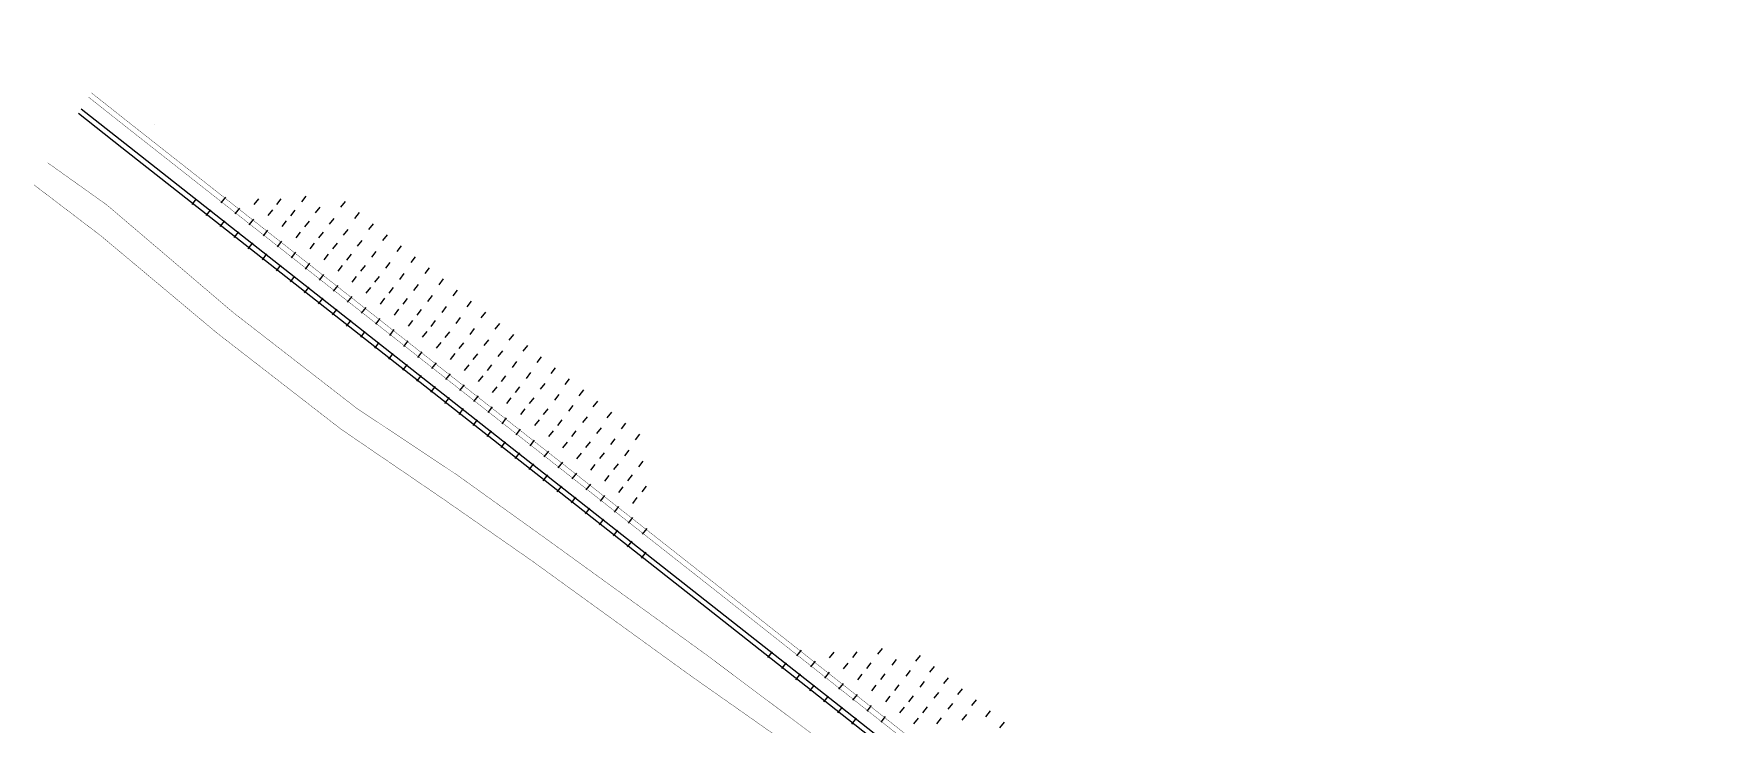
# Model space of a CAD drawing. Header units: metres. Extents: x 375792 to 378704, y 2469502 to 2471712.
# Drawn here: x 377933.4 to 378405.4, y 2470795 to 2470988.1 of the extents above; entities that cross this region are included whole.
import ezdxf

# ---------------------------------------------------------------- set-up
doc = ezdxf.new("R2010")
doc.units = ezdxf.units.M
doc.header["$MEASUREMENT"] = 0
doc.layers.add('DLSS', color=1, linetype='Continuous')

msp = doc.modelspace()

# ---------------------------------------------------------------- linework, layer by layer
at = {"layer": 'DLSS', "linetype": 'Continuous', "flags": 128}
for points, elevation in [([(377959.03, 2470986.89, 0.00000202, 0.00000202, 0), (377977.95, 2470972.44, 0.00000201, 0.00000201, 0), (378002.2, 2470953.49, 0.00000201, 0.00000201, 0), (378025.7, 2470934.93, 0.00000201, 0.00000201, 0), (378048.19, 2470917.22, 0.00000201, 0.00000201, 0), (378065.53, 2470903.5, 0.00000201, 0.00000201, 0), (378080.98, 2470891.2, 0.00000201, 0.00000201, 0), (378106.6, 2470871.1, 0.00000201, 0.00000201, 0), (378135.53, 2470848.31, 0.00000201, 0.00000201, 0), (378167.22, 2470823.37, 0.00000201, 0.00000201, 0), (378199.67, 2470797.59, 0.00000201, 0.00000201, 0), (378257.62, 2470751.9, 0.00000201, 0.00000201, 0), (378302.64, 2470716.45, 0.00000201, 0.00000201, 0), (378359.26, 2470671.98, 0.00000201, 0.00000201, 0), (378382.91, 2470653.27, 0.00000201, 0.00000201, 0), (378407.16, 2470634.22, 0.00000201, 0.00000201, 0), (378443.02, 2470605.95, 0.00000201, 0.00000201, 0), (378472.38, 2470583.85, 0.00000201, 0.00000201, 0), (378494.01, 2470568.93, 0.00000201, 0.00000201, 0), (378526.69, 2470548.07, 0.00000201, 0.00000201, 0), (378556.13, 2470531.28, 0.00000201, 0.00000201, 0), (378590.92, 2470513.31, 0.00000201, 0.00000201, 0), (378619.96, 2470499.89, 0.00000201, 0.00000201, 0), (378620.72, 2470499.57, 0.00000201, 0.00000201, 0)], 18.29), ([(377959.76, 2470988.14, 0.00000202, 0.00000202, 0), (377978.83, 2470973.57, 0.00000201, 0.00000201, 0), (378003.09, 2470954.62, 0.00000201, 0.00000201, 0), (378026.59, 2470936.05, 0.00000201, 0.00000201, 0), (378049.08, 2470918.34, 0.00000201, 0.00000201, 0), (378066.43, 2470904.62, 0.00000201, 0.00000201, 0), (378081.87, 2470892.32, 0.00000201, 0.00000201, 0), (378107.48, 2470872.23, 0.00000201, 0.00000201, 0), (378136.42, 2470849.44, 0.00000201, 0.00000201, 0), (378168.11, 2470824.49, 0.00000201, 0.00000201, 0), (378200.56, 2470798.71, 0.00000201, 0.00000201, 0), (378258.51, 2470753.03, 0.00000201, 0.00000201, 0), (378303.52, 2470717.57, 0.00000201, 0.00000201, 0), (378360.14, 2470673.11, 0.00000201, 0.00000201, 0), (378383.79, 2470654.39, 0.00000201, 0.00000201, 0), (378408.05, 2470635.35, 0.00000201, 0.00000201, 0), (378443.9, 2470607.09, 0.00000201, 0.00000201, 0), (378473.22, 2470585.01, 0.00000201, 0.00000201, 0), (378494.81, 2470570.13, 0.00000201, 0.00000201, 0), (378527.44, 2470549.3, 0.00000201, 0.00000201, 0), (378556.81, 2470532.55, 0.00000201, 0.00000201, 0), (378591.55, 2470514.59, 0.00000201, 0.00000201, 0), (378620.54, 2470501.2, 0.00000201, 0.00000201, 0), (378621.77, 2470500.68, 0.00000201, 0.00000201, 0)], 18.29), ([(377956.28, 2470982.37, 0.00000201, 0.00000201, 0), (377970.55, 2470971.06, 0.00000201, 0.00000201, 0), (378000.69, 2470947.63, 0.00000201, 0.00000201, 0), (378020.92, 2470931.48, 0.00000201, 0.00000201, 0), (378043.62, 2470913.68, 0.00000201, 0.00000201, 0), (378063.93, 2470897.81, 0.00000201, 0.00000201, 0), (378084.98, 2470881.43, 0.00000201, 0.00000201, 0), (378102.83, 2470867.22, 0.00000201, 0.00000201, 0), (378123.34, 2470851.31, 0.00000201, 0.00000201, 0), (378145.66, 2470833.69, 0.00000201, 0.00000201, 0), (378165.99, 2470817.79, 0.00000201, 0.00000201, 0), (378188.78, 2470799.97, 0.00000201, 0.00000201, 0), (378210.54, 2470782.8, 0.00000201, 0.00000201, 0), (378232.67, 2470765.52, 0.00000201, 0.00000201, 0), (378257.16, 2470746.31, 0.00000201, 0.00000201, 0), (378284.75, 2470724.76, 0.00000201, 0.00000201, 0), (378304.46, 2470709.14, 0.00000201, 0.00000201, 0), (378331.85, 2470687.63, 0.00000201, 0.00000201, 0), (378355.49, 2470669.11, 0.00000201, 0.00000201, 0), (378378.82, 2470650.72, 0.00000201, 0.00000201, 0), (378401.49, 2470632.79, 0.00000201, 0.00000201, 0), (378420.91, 2470617.44, 0.00000201, 0.00000201, 0)], 11.64), ([(377957.05, 2470983.59, 0.00000201, 0.00000201, 0), (377971.43, 2470972.19, 0.00000201, 0.00000201, 0), (378001.57, 2470948.75, 0.00000201, 0.00000201, 0), (378021.81, 2470932.61, 0.00000201, 0.00000201, 0), (378044.5, 2470914.81, 0.00000201, 0.00000201, 0), (378064.81, 2470898.95, 0.00000201, 0.00000201, 0), (378085.87, 2470882.55, 0.00000201, 0.00000201, 0), (378103.72, 2470868.35, 0.00000201, 0.00000201, 0), (378124.22, 2470852.44, 0.00000201, 0.00000201, 0), (378146.55, 2470834.82, 0.00000201, 0.00000201, 0), (378166.87, 2470818.92, 0.00000201, 0.00000201, 0), (378189.67, 2470801.1, 0.00000201, 0.00000201, 0), (378211.42, 2470783.93, 0.00000201, 0.00000201, 0), (378233.56, 2470766.65, 0.00000201, 0.00000201, 0), (378258.04, 2470747.44, 0.00000201, 0.00000201, 0), (378285.64, 2470725.89, 0.00000201, 0.00000201, 0), (378305.34, 2470710.27, 0.00000201, 0.00000201, 0), (378332.73, 2470688.76, 0.00000201, 0.00000201, 0), (378356.38, 2470670.24, 0.00000201, 0.00000201, 0), (378379.71, 2470651.85, 0.00000201, 0.00000201, 0), (378402.38, 2470633.92, 0.00000201, 0.00000201, 0), (378421.8, 2470618.57, 0.00000201, 0.00000201, 0)], 11.64), ([(377952.35, 2470976.08, 0.00000201, 0.00000201, 0), (377967.57, 2470964.14, 0.00000201, 0.00000201, 0), (377991.85, 2470945.15, 0.00000201, 0.00000201, 0), (378017.88, 2470924.44, 0.00000201, 0.00000201, 0), (378037.27, 2470909.32, 0.00000201, 0.00000201, 0), (378060.49, 2470890.95, 0.00000201, 0.00000201, 0), (378076.57, 2470878.43, 0.00000201, 0.00000201, 0), (378098.66, 2470860.76, 0.00000201, 0.00000201, 0), (378118.98, 2470844.99, 0.00000201, 0.00000201, 0), (378141.11, 2470827.5, 0.00000201, 0.00000201, 0), (378161.96, 2470811.15, 0.00000201, 0.00000201, 0), (378183.75, 2470794.06, 0.00000201, 0.00000201, 0), (378201.34, 2470780.09, 0.00000201, 0.00000201, 0), (378221.8, 2470763.92, 0.00000201, 0.00000201, 0), (378245.54, 2470745.36, 0.00000201, 0.00000201, 0), (378265.56, 2470729.68, 0.00000201, 0.00000201, 0), (378287.37, 2470712.47, 0.00000201, 0.00000201, 0), (378309.71, 2470694.76, 0.00000201, 0.00000201, 0), (378325.14, 2470682.65, 0.00000201, 0.00000201, 0), (378344.89, 2470667.13, 0.00000201, 0.00000201, 0), (378362.97, 2470653.1, 0.00000201, 0.00000201, 0), (378376.43, 2470642.26, 0.00000201, 0.00000201, 0), (378397.79, 2470625.51, 0.00000201, 0.00000201, 0), (378414.92, 2470612.17, 0.00000201, 0.00000201, 0)], 11.5), ([(377953.6, 2470978.07, 0.00000201, 0.00000201, 0), (377996.68, 2470944.41, 0.00000201, 0.00000201, 0), (378026.3, 2470921.02, 0.00000201, 0.00000201, 0), (378059, 2470895.32, 0.00000201, 0.00000201, 0), (378091.61, 2470869.84, 0.00000201, 0.00000201, 0), (378122.37, 2470845.56, 0.00000201, 0.00000201, 0), (378150.18, 2470823.79, 0.00000201, 0.00000201, 0), (378179.67, 2470800.54, 0.00000201, 0.00000201, 0), (378204.81, 2470780.88, 0.00000201, 0.00000201, 0), (378231.43, 2470759.82, 0.00000201, 0.00000201, 0), (378260.82, 2470736.76, 0.00000201, 0.00000201, 0), (378285.5, 2470717.4, 0.00000201, 0.00000201, 0), (378307.69, 2470699.94, 0.00000201, 0.00000201, 0), (378331.21, 2470681.46, 0.00000201, 0.00000201, 0), (378351.91, 2470665.16, 0.00000201, 0.00000201, 0), (378377.04, 2470645.44, 0.00000201, 0.00000201, 0), (378401.07, 2470626.63, 0.00000201, 0.00000201, 0), (378422.42, 2470609.84, 0.00000201, 0.00000201, 0)], 11.56), ([(377954.36, 2470979.29, 0.00000201, 0.00000201, 0), (377997.57, 2470945.54, 0.00000201, 0.00000201, 0), (378027.19, 2470922.15, 0.00000201, 0.00000201, 0), (378059.88, 2470896.45, 0.00000201, 0.00000201, 0), (378092.49, 2470870.97, 0.00000201, 0.00000201, 0), (378123.26, 2470846.69, 0.00000201, 0.00000201, 0), (378151.06, 2470824.92, 0.00000201, 0.00000201, 0), (378180.56, 2470801.67, 0.00000201, 0.00000201, 0), (378205.69, 2470782, 0.00000201, 0.00000201, 0), (378232.32, 2470760.95, 0.00000201, 0.00000201, 0), (378261.7, 2470737.89, 0.00000201, 0.00000201, 0), (378286.39, 2470718.53, 0.00000201, 0.00000201, 0), (378308.58, 2470701.07, 0.00000201, 0.00000201, 0), (378332.09, 2470682.59, 0.00000201, 0.00000201, 0), (378352.8, 2470666.29, 0.00000201, 0.00000201, 0), (378377.93, 2470646.57, 0.00000201, 0.00000201, 0), (378401.95, 2470627.76, 0.00000201, 0.00000201, 0), (378423.3, 2470610.97, 0.00000201, 0.00000201, 0)], 11.56), ([(377948.8, 2470970.39, 0.1, 0.1, 0), (377960.21, 2470961.37, 0.1, 0.1, 0), (378062.92, 2470880.6, 0.1, 0.1, 0), (378123.87, 2470832.67, 0.1, 0.1, 0), (378160.07, 2470804.09, 0.1, 0.1, 0), (378233.76, 2470745.88, 0.1, 0.1, 0), (378255.63, 2470728.73, 0.1, 0.1, 0), (378331.81, 2470669.36, 0.1, 0.1, 0), (378350.98, 2470654.35, 0.1, 0.1, 0), (378439.58, 2470585.55, 0.1, 0.1, 0), (378484.59, 2470552.83, 0.1, 0.1, 0), (378522.82, 2470527.91, 0.1, 0.1, 0), (378552.56, 2470510.45, 0.1, 0.1, 0), (378568.22, 2470502.6, 0.1, 0.1, 0), (378581.59, 2470496.81, 0.1, 0.1, 0), (378599.99, 2470488.9, 0.1, 0.1, 0), (378606.2, 2470486.28, 0.1, 0.1, 0), (378607.74, 2470485.66, 0.1, 0.1, 0)], 12.28), ([(377949.57, 2470971.62, 0.1, 0.1, 0), (377961.1, 2470962.5, 0.1, 0.1, 0), (378063.81, 2470881.73, 0.1, 0.1, 0), (378124.76, 2470833.8, 0.1, 0.1, 0), (378160.96, 2470805.22, 0.1, 0.1, 0), (378234.65, 2470747.01, 0.1, 0.1, 0), (378256.52, 2470729.86, 0.1, 0.1, 0), (378332.69, 2470670.49, 0.1, 0.1, 0), (378351.86, 2470655.49, 0.1, 0.1, 0), (378440.44, 2470586.7, 0.1, 0.1, 0), (378485.4, 2470554.01, 0.1, 0.1, 0), (378523.57, 2470529.13, 0.1, 0.1, 0), (378553.24, 2470511.72, 0.1, 0.1, 0), (378568.83, 2470503.9, 0.1, 0.1, 0), (378582.16, 2470498.13, 0.1, 0.1, 0), (378600.55, 2470490.22, 0.1, 0.1, 0), (378606.74, 2470487.61, 0.1, 0.1, 0), (378608.79, 2470486.78, 0.1, 0.1, 0)], 12.62), ([(377951.59, 2470974.85, 0.00000201, 0.00000201, 0), (377966.68, 2470963.02, 0.00000201, 0.00000201, 0), (377990.96, 2470944.03, 0.00000201, 0.00000201, 0), (378016.99, 2470923.31, 0.00000201, 0.00000201, 0), (378036.38, 2470908.19, 0.00000201, 0.00000201, 0), (378059.61, 2470889.82, 0.00000201, 0.00000201, 0), (378075.68, 2470877.3, 0.00000201, 0.00000201, 0), (378097.77, 2470859.64, 0.00000201, 0.00000201, 0), (378118.1, 2470843.86, 0.00000201, 0.00000201, 0), (378140.23, 2470826.38, 0.00000201, 0.00000201, 0), (378161.08, 2470810.02, 0.00000201, 0.00000201, 0), (378182.86, 2470792.93, 0.00000201, 0.00000201, 0), (378200.45, 2470778.96, 0.00000201, 0.00000201, 0), (378220.91, 2470762.79, 0.00000201, 0.00000201, 0), (378244.66, 2470744.23, 0.00000201, 0.00000201, 0), (378264.67, 2470728.55, 0.00000201, 0.00000201, 0), (378286.48, 2470711.34, 0.00000201, 0.00000201, 0), (378308.82, 2470693.63, 0.00000201, 0.00000201, 0), (378324.25, 2470681.52, 0.00000201, 0.00000201, 0), (378344, 2470666, 0.00000201, 0.00000201, 0), (378362.08, 2470651.97, 0.00000201, 0.00000201, 0), (378375.53, 2470641.13, 0.00000201, 0.00000201, 0), (378396.91, 2470624.38, 0.00000201, 0.00000201, 0), (378414.04, 2470611.04, 0.00000201, 0.00000201, 0)], 11.5), ([(378162.96, 2470783.51, 0.1, 0.1, 0), (378121.7, 2470814.38, 0.1, 0.1, 0), (378077.06, 2470846.68, 0.1, 0.1, 0), (378052.05, 2470864.61, 0.1, 0.1, 0), (378023.77, 2470883.41, 0.1, 0.1, 0), (377989.28, 2470910.14, 0.1, 0.1, 0), (377953.93, 2470940.22, 0.1, 0.1, 0), (377937.34, 2470952.04, 0.1, 0.1, 0)], 9.68), ([(378159.37, 2470778.96, 0.1, 0.1, 0), (378117.46, 2470808.41, 0.1, 0.1, 0), (378072.79, 2470840.74, 0.1, 0.1, 0), (378047.7, 2470858.22, 0.1, 0.1, 0), (378019.49, 2470877.47, 0.1, 0.1, 0), (377984.67, 2470904.46, 0.1, 0.1, 0), (377952.26, 2470931.59, 0.1, 0.1, 0), (377933.49, 2470945.88, 0.1, 0.1, 0)], 9.68)]:
    msp.add_lwpolyline(points, format="xyseb", dxfattribs=dict(at, elevation=elevation))
for points in [[(378603.68, 2470481.28), (378598.16, 2470483.6), (378579.76, 2470491.51), (378566.35, 2470497.32), (378550.61, 2470505.21), (378520.8, 2470522.71), (378482.51, 2470547.66), (378437.45, 2470580.42), (378348.83, 2470649.24), (378329.67, 2470664.24), (378253.49, 2470723.62), (378231.61, 2470740.77), (378157.92, 2470798.99), (378121.72, 2470827.57), (378060.77, 2470875.49), (377958.06, 2470956.26), (377945.96, 2470965.84)], [(378604.71, 2470482.4), (378598.72, 2470484.92), (378580.33, 2470492.83), (378566.96, 2470498.62), (378551.3, 2470506.47), (378521.56, 2470523.93), (378483.33, 2470548.85), (378438.32, 2470581.57), (378349.72, 2470650.37), (378330.55, 2470665.38), (378254.37, 2470724.75), (378232.5, 2470741.9), (378158.81, 2470800.11), (378122.61, 2470828.69), (378061.66, 2470876.62), (377958.95, 2470957.39), (377946.72, 2470967.06)], [(377987.07, 2470942.45), (377985.81, 2470940.85)], [(377977.78, 2470940.37), (377979.04, 2470941.97)], [(377981.71, 2470937.28), (377982.97, 2470938.88)], [(377991, 2470939.36), (377989.74, 2470937.76)], [(377985.64, 2470934.19), (377986.9, 2470935.79)], [(377989.57, 2470931.1), (377990.83, 2470932.7)], [(377994.93, 2470936.27), (377993.68, 2470934.67)], [(377998.86, 2470933.18), (377997.61, 2470931.58)], [(377993.5, 2470928.01), (377994.76, 2470929.61)], [(378002.79, 2470930.09), (378001.54, 2470928.49)], [(377997.43, 2470924.92), (377998.69, 2470926.52)], [(378001.36, 2470921.83), (378002.62, 2470923.42)], [(378006.72, 2470927), (378005.47, 2470925.4)], [(378010.65, 2470923.91), (378009.4, 2470922.31)], [(378005.29, 2470918.73), (378006.55, 2470920.33)], [(378014.58, 2470920.82), (378013.33, 2470919.22)], [(378009.23, 2470915.64), (378010.48, 2470917.24)], [(378013.16, 2470912.55), (378014.41, 2470914.15)], [(378018.52, 2470917.73), (378017.26, 2470916.13)], [(378022.45, 2470914.64), (378021.19, 2470913.04)], [(378017.09, 2470909.46), (378018.34, 2470911.06)], [(378026.38, 2470911.55), (378025.12, 2470909.95)], [(378021.02, 2470906.37), (378022.27, 2470907.97)], [(378024.95, 2470903.28), (378026.2, 2470904.88)], [(378030.31, 2470908.46), (378029.05, 2470906.86)], [(378034.24, 2470905.36), (378032.98, 2470903.76)], [(378028.88, 2470900.19), (378030.13, 2470901.79)], [(378038.17, 2470902.27), (378036.91, 2470900.67)], [(378032.81, 2470897.1), (378034.07, 2470898.7)], [(378036.74, 2470894.01), (378038, 2470895.61)], [(378042.1, 2470899.18), (378040.84, 2470897.58)], [(378046.03, 2470896.09), (378044.77, 2470894.49)], [(378040.67, 2470890.92), (378041.93, 2470892.52)], [(378049.96, 2470893), (378048.7, 2470891.4)], [(378044.6, 2470887.83), (378045.86, 2470889.43)], [(378048.53, 2470884.74), (378049.79, 2470886.34)], [(378053.89, 2470889.91), (378052.63, 2470888.31)], [(378057.82, 2470886.82), (378056.56, 2470885.22)], [(378052.46, 2470881.65), (378053.72, 2470883.25)], [(378061.75, 2470883.73), (378060.49, 2470882.13)], [(378065.68, 2470880.64), (378064.42, 2470879.04)], [(378056.39, 2470878.56), (378057.65, 2470880.16)], [(378060.32, 2470875.47), (378061.58, 2470877.07)], [(378069.61, 2470877.55), (378068.35, 2470875.95)], [(378064.25, 2470872.37), (378065.51, 2470873.97)], [(378073.54, 2470874.46), (378072.28, 2470872.86)], [(378077.47, 2470871.37), (378076.21, 2470869.77)], [(378068.18, 2470869.28), (378069.44, 2470870.88)], [(378072.11, 2470866.19), (378073.37, 2470867.79)], [(378081.4, 2470868.28), (378080.14, 2470866.68)], [(378076.04, 2470863.1), (378077.3, 2470864.7)], [(378085.33, 2470865.19), (378084.07, 2470863.59)], [(378089.26, 2470862.1), (378088, 2470860.5)], [(378079.97, 2470860.01), (378081.23, 2470861.61)], [(378083.9, 2470856.92), (378085.16, 2470858.52)], [(378093.19, 2470859), (378091.93, 2470857.4)], [(378087.83, 2470853.83), (378089.09, 2470855.43)], [(378091.76, 2470850.74), (378093.02, 2470852.34)], [(378097.12, 2470855.91), (378095.86, 2470854.31)], [(378101.05, 2470852.82), (378099.8, 2470851.22)], [(378095.69, 2470847.65), (378096.95, 2470849.25)], [(378104.98, 2470849.73), (378103.73, 2470848.13)], [(378099.62, 2470844.56), (378100.88, 2470846.16)], [(378103.55, 2470841.47), (378104.81, 2470843.07)], [(378138.9, 2470813.62), (378140.16, 2470815.22)], [(378148.19, 2470815.69), (378146.92, 2470814.09)], [(378142.82, 2470810.52), (378144.08, 2470812.12)], [(378152.11, 2470812.59), (378150.85, 2470810.99)], [(378146.75, 2470807.42), (378148.01, 2470809.02)], [(378150.67, 2470804.33), (378151.93, 2470805.92)], [(378156.03, 2470809.49), (378154.77, 2470807.9)], [(378159.96, 2470806.39), (378158.7, 2470804.8)], [(378154.6, 2470801.23), (378155.86, 2470802.83)], [(378163.88, 2470803.3), (378162.62, 2470801.7)], [(378158.52, 2470798.13), (378159.78, 2470799.73)], [(378162.44, 2470795.03), (378163.71, 2470796.63)], [(378167.81, 2470800.2), (378166.55, 2470798.6)], [(378171.73, 2470797.1), (378170.47, 2470795.5)]]:
    msp.add_lwpolyline(points, dxfattribs=at)
for points, elevation in [([(378009.61, 2470942.73), (378008.34, 2470941.14)], 11.31), ([(377996.3, 2470941.99), (377995.04, 2470940.4)], 11.3), ([(378000.22, 2470938.88), (377998.95, 2470937.29)], 11.27), ([(378002.63, 2470941.92), (378001.37, 2470940.33)], 11.3), ([(378006.56, 2470938.82), (378005.29, 2470937.23)], 11.27), ([(378013.52, 2470939.61), (378012.25, 2470938.02)], 11.28), ([(378020.58, 2470941.19), (378019.31, 2470939.59)], 11.24), ([(378024.5, 2470938.09), (378023.24, 2470936.49)], 11.22), ([(378004.13, 2470935.77), (378002.86, 2470934.17)], 11.23), ([(378008.04, 2470932.65), (378006.77, 2470931.06)], 11.2), ([(378010.48, 2470935.73), (378009.22, 2470934.13)], 11.24), ([(378014.4, 2470932.63), (378013.14, 2470931.03)], 11.21), ([(378017.42, 2470936.49), (378016.15, 2470934.9)], 11.25), ([(378021.33, 2470933.37), (378020.06, 2470931.78)], 11.22), ([(378028.42, 2470934.99), (378027.17, 2470933.39)], 11.2), ([(378011.95, 2470929.54), (378010.69, 2470927.95)], 11.17), ([(378018.33, 2470929.53), (378017.07, 2470927.93)], 11.18), ([(378025.25, 2470930.29), (378023.99, 2470928.69)], 11.21), ([(378032.35, 2470931.9), (378031.09, 2470930.3)], 11.18), ([(378036.28, 2470928.81), (378035.02, 2470927.21)], 11.16), ([(378015.87, 2470926.43), (378014.6, 2470924.84)], 11.13), ([(378019.78, 2470923.34), (378018.53, 2470921.74)], 11.11), ([(378022.25, 2470926.43), (378020.99, 2470924.83)], 11.15), ([(378026.18, 2470923.33), (378024.91, 2470921.73)], 11.11), ([(378029.18, 2470927.21), (378027.93, 2470925.61)], 11.2), ([(378033.12, 2470924.12), (378031.86, 2470922.52)], 11.19), ([(378040.21, 2470925.71), (378038.95, 2470924.11)], 11.15), ([(378023.72, 2470920.27), (378022.47, 2470918.66)], 11.09), ([(378030.1, 2470920.24), (378028.84, 2470918.64)], 11.09), ([(378037.05, 2470921.04), (378035.8, 2470919.43)], 11.18), ([(378044.14, 2470922.62), (378042.88, 2470921.02)], 11.13), ([(378048.07, 2470919.53), (378046.81, 2470917.93)], 11.11), ([(378027.66, 2470917.19), (378026.41, 2470915.59)], 11.08), ([(378031.61, 2470914.12), (378030.36, 2470912.51)], 11.06), ([(378034.03, 2470917.15), (378032.78, 2470915.55)], 11.08), ([(378037.96, 2470914.06), (378036.71, 2470912.46)], 11.06), ([(378040.99, 2470917.95), (378039.73, 2470916.35)], 11.17), ([(378044.92, 2470914.87), (378043.67, 2470913.26)], 11.16), ([(378051.99, 2470916.42), (378050.73, 2470914.83)], 11.08), ([(378035.55, 2470911.04), (378034.3, 2470909.44)], 11.04), ([(378041.9, 2470910.97), (378040.64, 2470909.37)], 11.05), ([(378048.86, 2470911.79), (378047.61, 2470910.19)], 11.14), ([(378055.91, 2470913.32), (378054.65, 2470911.73)], 11.04), ([(378059.83, 2470910.22), (378058.57, 2470908.62)], 11), ([(378039.49, 2470907.95), (378038.23, 2470906.35)], 11.03), ([(378043.41, 2470904.84), (378042.15, 2470903.25)], 11.02), ([(378045.83, 2470907.88), (378044.57, 2470906.28)], 11.03), ([(378049.76, 2470904.79), (378048.5, 2470903.19)], 11.02), ([(378052.8, 2470908.71), (378051.55, 2470907.11)], 11.12), ([(378056.74, 2470905.63), (378055.49, 2470904.03)], 11.1), ([(378063.76, 2470907.12), (378062.49, 2470905.52)], 10.96), ([(378047.33, 2470901.74), (378046.07, 2470900.15)], 11), ([(378053.69, 2470901.7), (378052.43, 2470900.1)], 11), ([(378060.68, 2470902.55), (378059.43, 2470900.95)], 11.08), ([(378067.68, 2470904.01), (378066.41, 2470902.42)], 10.93), ([(378071.59, 2470900.89), (378070.32, 2470899.3)], 10.91), ([(378051.26, 2470898.64), (378049.99, 2470897.04)], 10.99), ([(378055.18, 2470895.54), (378053.91, 2470893.94)], 10.97), ([(378057.62, 2470898.61), (378056.36, 2470897.01)], 10.99), ([(378061.55, 2470895.53), (378060.3, 2470893.93)], 10.97), ([(378064.62, 2470899.47), (378063.37, 2470897.87)], 11.06), ([(378068.56, 2470896.4), (378067.31, 2470894.8)], 11.03), ([(378075.5, 2470897.78), (378074.23, 2470896.19)], 10.9), ([(378059.1, 2470892.44), (378057.84, 2470890.84)], 10.96), ([(378065.49, 2470892.45), (378064.24, 2470890.85)], 10.95), ([(378072.51, 2470893.33), (378071.26, 2470891.73)], 11), ([(378076.45, 2470890.26), (378075.2, 2470888.66)], 10.97), ([(378079.41, 2470894.66), (378078.15, 2470893.07)], 10.88), ([(378083.32, 2470891.57), (378082.07, 2470889.97)], 10.87), ([(378063.02, 2470889.36), (378061.77, 2470887.75)], 10.94), ([(378066.97, 2470886.29), (378065.72, 2470884.68)], 10.93), ([(378069.43, 2470889.37), (378068.18, 2470887.77)], 10.93), ([(378073.37, 2470886.29), (378072.12, 2470884.69)], 10.91), ([(378080.4, 2470887.19), (378079.15, 2470885.59)], 10.94), ([(378087.26, 2470888.48), (378086, 2470886.88)], 10.86), ([(378091.19, 2470885.39), (378089.93, 2470883.79)], 10.84), ([(378070.91, 2470883.22), (378069.66, 2470881.61)], 10.91), ([(378077.31, 2470883.22), (378076.06, 2470881.61)], 10.9), ([(378084.35, 2470884.12), (378083.1, 2470882.52)], 10.91), ([(378088.29, 2470881.01), (378087.02, 2470879.42)], 10.89), ([(378095.12, 2470882.31), (378093.87, 2470880.71)], 10.83), ([(378074.86, 2470880.14), (378073.61, 2470878.54)], 10.9), ([(378078.8, 2470877.03), (378077.53, 2470875.44)], 10.87), ([(378081.25, 2470880.14), (378080, 2470878.53)], 10.88), ([(378085.19, 2470877.06), (378083.94, 2470875.45)], 10.86), ([(378092.2, 2470877.9), (378090.93, 2470876.31)], 10.88), ([(378099.06, 2470879.22), (378097.8, 2470877.62)], 10.82), ([(378102.99, 2470876.13), (378101.73, 2470874.53)], 10.81), ([(378082.71, 2470873.91), (378081.43, 2470872.32)], 10.83), ([(378089.13, 2470873.98), (378087.87, 2470872.38)], 10.84), ([(378096.11, 2470874.79), (378094.84, 2470873.19)], 10.87), ([(378100.02, 2470871.67), (378098.76, 2470870.08)], 10.86), ([(378086.61, 2470870.79), (378085.34, 2470869.2)], 10.78), ([(378090.51, 2470867.66), (378089.24, 2470866.07)], 10.74), ([(378093.07, 2470870.89), (378091.81, 2470869.3)], 10.82), ([(378097, 2470867.8), (378095.74, 2470866.2)], 10.81), ([(378103.92, 2470868.57), (378102.67, 2470866.97)], 10.85), ([(378094.42, 2470864.54), (378093.15, 2470862.95)], 10.7), ([(378100.92, 2470864.7), (378099.66, 2470863.1)], 10.79), ([(378098.32, 2470861.42), (378097.05, 2470859.83)], 10.66), ([(378102.25, 2470858.36), (378101, 2470856.75)], 10.66), ([(378104.85, 2470861.6), (378103.59, 2470860)], 10.78), ([(378157.34, 2470815.16), (378156.08, 2470813.56)], 10.69), ([(378163.81, 2470815.25), (378162.55, 2470813.66)], 10.66), ([(378170.86, 2470816.18), (378169.61, 2470814.58)], 10.73), ([(378161.27, 2470812.07), (378160.01, 2470810.47)], 10.68), ([(378167.74, 2470812.16), (378166.48, 2470810.56)], 10.65), ([(378174.8, 2470813.1), (378173.55, 2470811.5)], 10.71), ([(378178.74, 2470810.02), (378177.49, 2470808.42)], 10.68), ([(378181.53, 2470814.21), (378180.26, 2470812.62)], 10.66), ([(378185.44, 2470811.1), (378184.18, 2470809.51)], 10.64), ([(378165.2, 2470808.98), (378163.95, 2470807.38)], 10.65), ([(378169.14, 2470805.9), (378167.88, 2470804.3)], 10.62), ([(378171.66, 2470809.06), (378170.4, 2470807.46)], 10.64), ([(378175.59, 2470805.97), (378174.33, 2470804.37)], 10.63), ([(378182.68, 2470806.94), (378181.42, 2470805.34)], 10.66), ([(378189.36, 2470807.99), (378188.09, 2470806.4)], 10.61), ([(378173.07, 2470802.81), (378171.82, 2470801.21)], 10.59), ([(378179.52, 2470802.87), (378178.26, 2470801.27)], 10.62), ([(378186.62, 2470803.86), (378185.36, 2470802.26)], 10.64), ([(378190.56, 2470800.77), (378189.3, 2470799.18)], 10.61), ([(378193.27, 2470804.88), (378192.01, 2470803.29)], 10.58), ([(378197.19, 2470801.78), (378195.92, 2470800.18)], 10.56), ([(378177.01, 2470799.73), (378175.75, 2470798.13)], 10.56), ([(378180.94, 2470796.64), (378179.69, 2470795.04)], 10.53), ([(378183.45, 2470799.79), (378182.19, 2470798.19)], 10.62), ([(378187.39, 2470796.71), (378186.13, 2470795.11)], 10.62), ([(378194.48, 2470797.68), (378193.22, 2470796.08)], 10.6), ([(378201.1, 2470798.67), (378199.84, 2470797.07)], 10.53), ([(378205.03, 2470795.57), (378203.77, 2470793.98)], 10.53)]:
    msp.add_lwpolyline(points, dxfattribs=dict(at, elevation=elevation))

doc.saveas('drawing.dxf')
